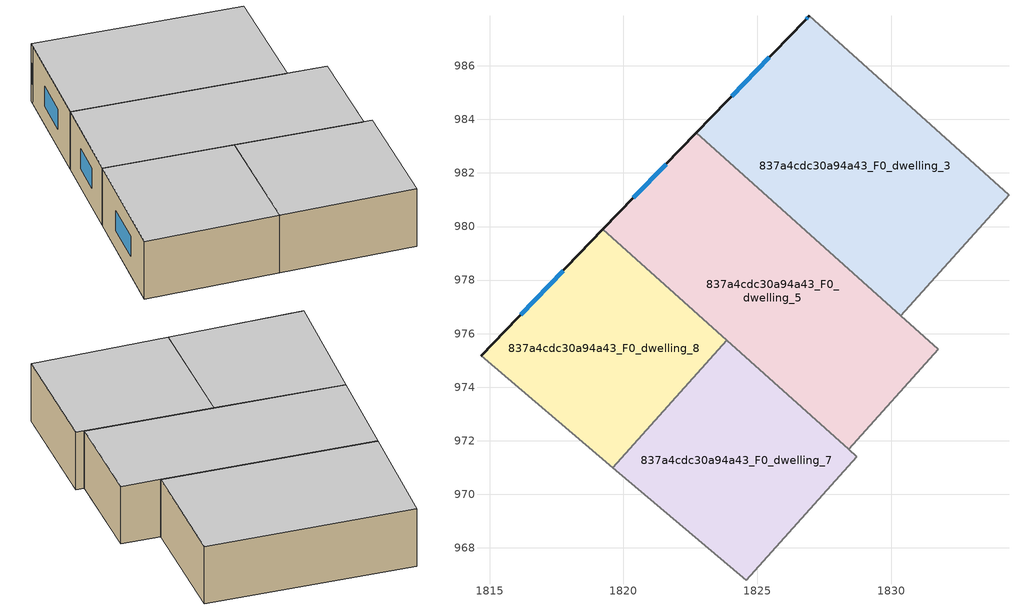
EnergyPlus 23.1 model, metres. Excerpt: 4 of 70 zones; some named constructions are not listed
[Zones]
837a4cdc30a94a43_F0_dwelling_3
 floor ground (EU_floor_Construction): 1834.4,981.19 1830.36,976.67 1822.73,983.51 1826.77,987.69 1826.94,987.87 z0
 wall outside (EU_wall_Construction): 1826.94,987.87 1826.77,987.69 1822.73,983.51 z0:3
 wall to 837a4cdc30a94a43_F0_dwelling_2 (EU_wall_Construction): 1830.36,976.67 1834.4,981.19 z0:3
 wall to 837a4cdc30a94a43_F0_dwelling_1 (EU_wall_Construction): 1834.4,981.19 1826.94,987.87 z0:3
 wall to 837a4cdc30a94a43_F0_dwelling_5 (EU_wall_Construction): 1822.73,983.51 1830.36,976.67 z0:3
 window (EU_Window_Construction): 1825.46,986.33 1824.04,984.87 / 1826.88,987.81 1826.82,987.75 z0.98:2.02
 ceiling to 837a4cdc30a94a43_F1_dwelling_3 (EU_floor_Construction): 1830.36,976.67 1834.4,981.19 1826.94,987.87 1826.77,987.69 1822.73,983.51 z3
837a4cdc30a94a43_F0_dwelling_5
 floor ground (EU_floor_Construction): 1831.76,975.42 1828.41,971.68 1819.24,979.89 1822.73,983.51 z0
 wall outside (EU_wall_Construction): 1822.73,983.51 1819.24,979.89 z0:3
 wall to 837a4cdc30a94a43_F0_dwelling_4 (EU_wall_Construction): 1828.41,971.68 1831.76,975.42 z0:3
 wall to 837a4cdc30a94a43_F0_dwelling_8 (EU_wall_Construction): 1819.24,979.89 1823.86,975.75 z0:3
 wall to 837a4cdc30a94a43_F0_dwelling_7 (EU_wall_Construction): 1823.86,975.75 1828.41,971.68 z0:3
 wall to 837a4cdc30a94a43_F0_dwelling_2 (EU_wall_Construction): 1831.76,975.42 1830.36,976.67 z0:3
 window (EU_Window_Construction): 1821.59,982.33 1820.37,981.07 z0.98:2.02
 ceiling to 837a4cdc30a94a43_F1_dwelling_5 (EU_floor_Construction): 1828.41,971.68 1831.76,975.42 1822.73,983.51 1819.24,979.89 z3
837a4cdc30a94a43_F0_dwelling_7
 floor ground (EU_floor_Construction): 1828.71,971.4 1824.58,966.79 1819.61,971 1823.86,975.75 z0
 wall to 837a4cdc30a94a43_F0_dwelling_6 (EU_wall_Construction): 1824.58,966.79 1828.71,971.4 z0:3
 wall adiabatic (EU_wall_Construction): 1819.61,971 1824.58,966.79 z0:3
 wall to 837a4cdc30a94a43_F0_dwelling_8 (EU_wall_Construction): 1823.86,975.75 1819.61,971 z0:3
 wall to 837a4cdc30a94a43_F0_dwelling_4 (EU_wall_Construction): 1828.71,971.4 1828.41,971.68 z0:3
 ceiling to 837a4cdc30a94a43_F1_dwelling_7 (EU_floor_Construction): 1824.58,966.79 1828.71,971.4 1823.86,975.75 1819.61,971 z3
837a4cdc30a94a43_F0_dwelling_8
 floor ground (EU_floor_Construction): 1823.86,975.75 1819.61,971 1814.68,975.17 1819.24,979.89 z0
 wall outside (EU_wall_Construction): 1819.24,979.89 1814.68,975.17 z0:3
 wall adiabatic (EU_wall_Construction): 1814.68,975.17 1819.61,971 z0:3
 window (EU_Window_Construction): 1817.75,978.36 1816.16,976.71 z0.98:2.02
 ceiling to 837a4cdc30a94a43_F1_dwelling_8 (EU_floor_Construction): 1819.61,971 1823.86,975.75 1819.24,979.89 1814.68,975.17 z3
[SCHEDULE:FILE] Column Number=1; Rows to Skip at Top=0; Number of Hours of Data=8760; Column Separator=Comma; Interpolate to Timestep=No; Minutes per Item=60; Adjust Schedule for Daylight Savings=Yes
Name | File
EU_Step8_GainSchedule_837a4cdc30a94a43_F5_dwelling_2_f000 | ../../schedules/837a4cdc30a94a43/837a4cdc30a94a43_F5_dwelling_2_f000_gain.csv
EU_Step8_GainSchedule_837a4cdc30a94a43_F5_dwelling_3_f000 | ../../schedules/837a4cdc30a94a43/837a4cdc30a94a43_F5_dwelling_3_f000_gain.csv
EU_Step8_GainSchedule_837a4cdc30a94a43_F5_dwelling_4_f000 | ../../schedules/837a4cdc30a94a43/837a4cdc30a94a43_F5_dwelling_4_f000_gain.csv
EU_Step8_GainSchedule_837a4cdc30a94a43_F5_dwelling_5_f000 | ../../schedules/837a4cdc30a94a43/837a4cdc30a94a43_F5_dwelling_5_f000_gain.csv
EU_Step8_GainSchedule_837a4cdc30a94a43_F5_dwelling_6_f000 | ../../schedules/837a4cdc30a94a43/837a4cdc30a94a43_F5_dwelling_6_f000_gain.csv
EU_Step8_GainSchedule_837a4cdc30a94a43_F5_dwelling_7_f000 | ../../schedules/837a4cdc30a94a43/837a4cdc30a94a43_F5_dwelling_7_f000_gain.csv
EU_Step8_GainSchedule_837a4cdc30a94a43_F5_dwelling_8_f000 | ../../schedules/837a4cdc30a94a43/837a4cdc30a94a43_F5_dwelling_8_f000_gain.csv
